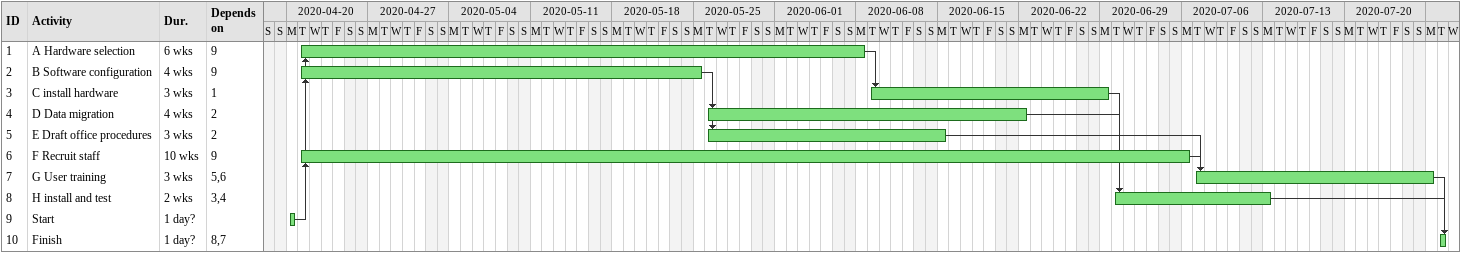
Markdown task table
| ID | Task | Duration | Start | Finish | Predecessors |
|---|---|---|---|---|---|
| 1 | A Hardware selection | 6w | 2020-04-21 | 2020-06-08 | 9 |
| 2 | B Software configuration | 4w | 2020-04-21 | 2020-05-25 | 9 |
| 3 | C install hardware | 3w | 2020-06-09 | 2020-06-29 | 1 |
| 4 | D Data migration | 4w | 2020-05-26 | 2020-06-22 | 2 |
| 5 | E Draft office procedures | 3w | 2020-05-26 | 2020-06-15 | 2 |
| 6 | F Recruit staff | 10w | 2020-04-21 | 2020-07-06 | 9 |
| 7 | G User training | 3w | 2020-07-07 | 2020-07-27 | 5, 6 |
| 8 | H install and test | 2w | 2020-06-30 | 2020-07-13 | 3, 4 |
| 9 | Start | 1d? | 2020-04-20 | 2020-04-20 |  |
| 10 | Finish | 1d? | 2020-07-28 | 2020-07-28 | 8, 7 |
